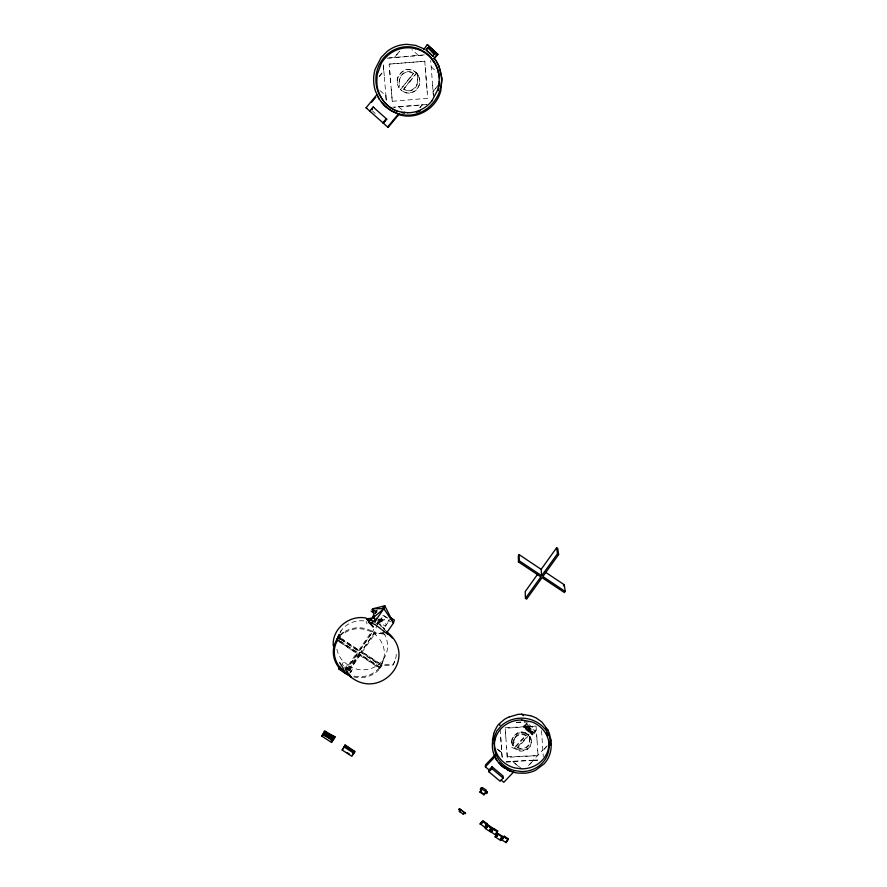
<?xml version="1.0" encoding="UTF-8"?>
<svg xmlns="http://www.w3.org/2000/svg" width="887" height="887" viewBox="0 0 887 887"><rect width="100%" height="100%" fill="white"/><g stroke="black" fill="none" stroke-linecap="round" stroke-linejoin="round"><path stroke-width="0.67" stroke-dasharray="4.43 3.33" d="M511.866 742.497L511.843 741.432L511.965 743.361A9.846 9.247 4.1 0 0 513.218 746.621A4.047 3.792 4.4 0 1 513.03 745.202L513.861 742.33L513.03 745.679M507.242 756.777L538.054 755.624L507.275 757.343L506.932 751.921M500.756 737.729L501.809 752.719L495.999 747.929M417.81 75.739L417.178 73.699L417.522 79.752M513.761 742.164C513.883 741.299 513.795 744.814 513.795 740.457A7.883 7.406 4.1 0 1 515.081 736.997M511.843 742.208L511.877 740.279A9.768 9.18 4.1 0 1 512.886 736.975L517.143 732.961A9.868 9.269 4.1 0 1 520.669 732.008M525.492 732.751L528.807 734.935L517.221 747.264L517.221 748.04L519.472 749.072L523.385 749.205A7.839 7.362 4.1 0 0 526.091 748.118L528.131 746.211A7.894 7.418 4.1 0 0 529.495 742.718L529.617 739.858A6.065 5.699 3.9 0 0 529.739 737.707L529.75 737.618A2.262 2.118 3.6 0 0 529.594 736.82L529.351 736.31L531.424 740.955L530.393 746.2M417.722 76.393C417.245 80.44 418.409 85.318 414.717 88.378C412.777 91.538 403.153 91.882 404.261 88.035M529.362 740.578L529.583 739.082A6.065 5.699 3.9 0 0 529.716 736.942L529.328 735.545L529.705 736.576M531.38 742.12C530.969 747.02 526.146 750.668 521.356 750.391A9.801 9.203 4.1 0 1 517.775 749.615L514.471 747.453L526.046 735.123C522.643 732.795 517.509 733.616 515.103 737.008M376.642 611.11L375.988 612.119L373.183 610.267M375.933 612.163L376.631 611.076M390.668 621.842L388.805 620.623L389.149 619.991M345.154 631.4A26.144 24.825 17.5 0 1 369.247 629.936L372.85 631.466L359.157 651.18L359.612 654.107L380.501 667.767L383.838 658.586M380.501 667.767L382.785 660.094M353.614 676.87A26.144 24.825 17.5 0 0 379.126 669.474L380.601 667.434L359.723 653.786L348.391 670.084M379.192 667.634L378.383 668.853A25.158 23.882 17.5 0 1 352.815 675.694M376.787 620.567L385.379 626.211L389.083 619.813M383.506 631.677L384.459 628.639L382.02 626L377.74 622.674L373.261 621.288M374.746 633.872L376.753 635.968M339.222 640.791L357.971 653.043L360.676 652.577L374.381 632.841L377.74 622.674L379.603 620.002L386.011 624.215M340.286 639.25L359.035 651.501L372.751 631.766L373.627 629.205M371.476 631.732L368.87 630.801A25.158 23.882 17.5 0 0 344.821 632.753M383.162 634.017L374.491 632.531L360.787 652.255L381.665 665.904L382.153 665.106L362.14 652.023L382.153 665.106L393.008 664.984L394.926 661.037A26.333 25.024 16.7 0 0 396.334 651.745M374.469 613.028L377.762 609.158L374.813 614.081L377.285 610.5L376.487 611.387L373.682 609.546M360.787 652.255L381.565 666.237M348.935 671.171L360.011 655.083L380.013 668.166M359.723 653.786L347.516 671.514M340.963 638.573L358.758 650.204L341.883 638.773M340.453 641.19L358.093 652.721L345.132 671.537M337.492 640.37L356.618 653.275L337.359 640.68M349.212 670.871L348.469 669.297M346.584 672.113L348.879 665.926L342.116 660.161A25.69 24.426 17.6 0 1 336.827 648.951M345.42 669.818L347.272 664.884M340.142 632.908L341.107 630.624M344.832 666.924L351.141 671.038L350.664 672.368L352.527 669.042L349.755 673.033M394.926 661.037L393.008 664.984L381.233 664.906L381.831 663.931A25.158 23.882 17.5 0 0 378.882 638.263M529.339 739.802L529.472 740.778M343.269 662.279L342.072 664.574L351.707 670.86M384.781 632.753L375.29 633.096L374.647 634.183L386.133 632.708M340.065 632.143L342.449 628.927A25.69 24.426 17.6 0 1 365.533 621.088M530.171 746.566L526.113 750.202L521.368 751.178A9.812 9.225 4.1 0 1 517.775 750.402L514.471 748.229L514.471 747.453M410.293 77.524L413.553 73.51L411.845 72.379A9.424 9.036 88.4 0 0 408.508 71.67C402.365 71.403 398.607 77.823 399.228 83.212A4.945 4.745 87.8 0 0 398.618 84.919L398.806 87.325A11.808 11.32 88.4 0 1 397.287 83.212C395.447 73.588 407.565 65.383 415.338 71.958M413.553 73.51L412.023 72.645A9.402 9.014 88.4 0 0 408.685 71.936C403.031 71.736 398.529 77.579 399.66 83.023L399.006 87.569L397.365 82.347M344.112 671.304L356.74 652.954M358.758 650.204L372.085 631.001M346.008 670.117L358.093 652.721M347.538 669.774L359.324 652.81M349.301 670.505L360.011 655.083M362.029 652.344L375.29 633.096M385.379 626.211L390.003 619.581M408.896 79.242L409.927 77.967M408.12 80.185L400.48 89.587L413.375 73.244M379.126 76.526L383.738 70.805L383.228 64.607M399.505 51.435L394.549 57.4L399.438 51.335M379.204 76.604L383.816 70.893L384.404 77.147M409.982 81.005L403.64 89.277M409.872 81.615L416.724 73.189L415.704 72.18M416.557 72.934L404.45 88.279M419.85 107.604L422.179 104.766L426.891 104.378M438.488 84.819L433.033 91.483L433.599 97.792M419.906 107.671L422.223 104.843L392.686 107.216M433.089 91.561L436.981 86.804M515.103 737.773C517.509 734.381 522.654 733.56 526.069 735.888L514.471 748.229M375.29 612.729L376.088 611.842L373.316 610.023M518.208 746.998L517.221 748.04L522 742.962M521.744 743.239L526.811 737.851M520.902 740.601L521.545 739.913M525.514 733.516L528.098 735.09L531.269 731.731M526.545 738.128L528.807 734.935M506.078 761.6L533.242 760.181L542.844 750.003M528.452 765.525L533.253 760.447L528.464 765.791M546.88 746L542.877 750.524L547.7 745.413M523.485 726.475L526.933 722.861L535.615 730.223L535.681 731.742L532.655 734.913L523.485 726.475L523.518 727.983L532.699 734.868L523.485 726.475L532.599 733.383L532.655 734.913M526.933 722.861L526.978 724.357L523.518 727.983L523.918 726.021L529.761 730.156M525.681 725.721L527.133 726.952L525.836 728.305L527.322 725.721L533.109 730.633L532.721 732.097L526.911 727.174L527.322 725.721M534.384 733.106L532.943 731.875L531.646 733.227L533.109 730.633M535.615 730.223L532.599 733.383L528.918 729.569M527.333 749.504L528.142 748.916M377.363 623.251L384.581 619.691L377.74 622.674L386.444 631.4M377.74 622.674L380.612 621.133L379.603 620.002L378.937 621.975L383.55 615.334L387.852 618.161M425.228 67.279L427.7 98.28L392.276 101.306L389.138 64.108L424.851 61.247L389.138 64.108M378.206 620.7L384.393 619.969L378.982 619.558M424.274 54.872L386.998 58.143M387.076 58.243L424.374 55.061M426.991 104.511L394.005 107.249M379.935 90.629L385.878 95.519L386.455 101.739M418.32 55.371L411.89 49.561M516.422 722.284L525.437 721.796M505.169 727.772L536.081 726.076L536.757 736.288M516.422 722.539L529.306 721.841M533.242 760.181L539.839 759.826M533.253 760.713L539.85 760.092M518.208 766.213L512.753 761.523L533.253 760.447M506.078 762.144L512.753 761.789M501.587 752.464L502.175 757.01M521.013 732.008L521.9 731.986M521.024 732.762L521.922 732.74A9.779 9.192 4.1 0 1 525.481 733.538M378.838 619.082L384.581 619.691L380.845 618.771M351.44 670.616L347.848 668.887M511.721 747.342L515.269 748.883M400.281 89.354L401.279 90.297M402.864 91.394C408.308 94.831 416.07 92.137 418.575 86.316A11.808 11.32 88.4 0 0 419.706 82.036C420.383 79.109 415.97 69.142 419.706 79.353C420.238 82.646 419.429 86.161 417.356 88.789C413.719 93.834 405.625 94.654 401.223 90.175M372.751 631.766L374.381 632.841M517.221 747.264L520.425 748.495L523.363 748.417A7.828 7.351 4.1 0 0 526.069 747.331L528.153 745.39A7.883 7.406 4.1 0 0 529.472 741.942L529.495 741.011L529.528 741.787M359.889 655.415L379.913 668.499M344.5 667.8L347.516 669.774M341.517 639.649L359.157 651.18M374.381 622.031L384.459 628.639M382.43 633.207L385.135 634.981M348.879 665.926L349.411 666.292A25.69 24.426 17.6 0 0 381.432 661.78L384.947 656.746A25.69 24.426 17.6 0 0 384.348 633.994M403.452 89.044L406.058 90.286L409.439 90.552A9.469 9.081 88.4 0 0 412.677 89.509L416.014 86.338A9.469 9.081 88.4 0 0 417.467 81.881L417.455 80.384M382.874 615.29L388.162 619.159M376.809 618.261L380.612 621.133M512.753 761.523L521.966 768.985M496.92 748.95L501.576 752.73M528.098 735.09L528.829 735.7M392.276 101.306L391.178 88.8M526.978 724.357L535.681 731.742M527.333 726.165L533.131 731.088M526.9 726.619L532.699 731.542M525.814 727.307L528.707 729.757M531.601 732.207L529.761 730.655L529.794 731.664M398.596 106.728L405.026 112.283M416.724 73.189L412.688 70.239L407.111 69.419A11.864 11.376 88.4 0 0 403.064 70.738L398.23 75.994L397.165 82.103M431.193 66.858L437.513 72.457M372.263 110.786L375.279 113.492M417.478 74.153L418.198 75.229M417.178 73.699L417.644 74.419M366.242 621.477L367.041 623.849M529.65 736.31C530.537 735.312 531.801 742.862 531.424 740.955M511.943 742.419L511.965 742.585A9.801 9.203 4.1 0 0 513.218 745.834A4.036 3.792 4.4 0 1 513.03 744.426M389.659 70.306L390.668 82.646M383.372 64.795L383.894 70.971M384.326 77.058L385.945 95.596M385.823 95.718L386.311 101.595M432.656 85.474L430.672 60.549M424.751 61.059L427.224 92.126M507.275 757.343L506.577 747.098M432.612 85.396L433.421 96.406M500.124 729.258L501.82 752.453M502.164 757.542L501.809 752.719M505.878 737.452L506.577 747.619M505.535 732.618L505.878 737.962M505.523 733.128L505.169 728.271L536.081 726.076M541.536 730.655L543.287 756.744M537.056 740.612L537.733 750.801M536.735 735.778L537.09 741.122M537.71 750.269L538.054 755.624M529.716 736.853L529.794 738.427M528.608 726.752L528.741 730.766M526.046 735.123L526.069 735.888M513.773 741.233A7.894 7.418 4.1 0 1 515.081 737.762M511.877 741.055A9.779 9.192 4.1 0 1 512.886 737.74L517.154 733.726A9.879 9.28 4.1 0 1 520.68 732.773M521.866 731.997A9.768 9.18 4.1 0 1 525.459 732.773M377.086 611.088L375.556 613.305L377.585 611.409L377.086 611.088M533.032 732.928L524.35 725.577L524.383 727.074L533.087 734.458L533.032 732.928"/><path stroke-width="1.33" d="M502.552 838.16L502.752 838.902L502.785 837.084L501.743 839.834L506.1 842.65L508.14 839.501L508.14 838.736L504.215 836.197L501.754 839.224L502.763 838.293M333.268 645.947C331.816 628.75 349.478 614.68 365.976 618.039L373.283 627.031L368.46 621.809L383.827 608.704L384.803 605.799L372.806 608.804L372.185 609.668M506.898 841.586L506.688 840.832L506.1 842.65M546.425 729.269L548.266 730.799L549.519 733.871L550.794 740.401L550.616 745.257M502.752 838.902L504.215 836.197M501.532 839.457L500.756 838.326L501.532 839.457L500.745 840.521L495.223 836.951L496.853 834.124L496.188 833.07L497.64 830.975L493.704 828.436L492.252 830.531L491.453 830.01L490.644 831.684L496.831 835.787L498.283 833.691L502.208 836.23L500.745 838.936M501.842 836.873L502.208 836.23M503.129 778.054L503.162 776.114L492.019 766.745L489.014 769.894L488.925 771.823L500.113 781.214L503.129 778.054L491.952 768.652L492.019 766.745M500.745 840.521L501.543 838.847M496.853 834.124L496.166 833.68L497.64 830.975M495.223 836.951L496.01 835.876L496.809 836.397L498.283 833.691M496.809 836.397L496.864 834.578L496.066 835.643M493.76 733.516C494.148 731.642 500.102 719.424 499.847 725.499M496.875 833.525L496.033 836.851L495.234 836.341M493.704 828.436L492.241 831.13L491.453 830.01M490.112 831.607L489.768 830.764L492.019 827.593L488.083 825.043L485.433 828.569L490.112 831.607L490.555 829.689M490.134 830.997L492.019 827.593M492.241 831.13L492.296 829.334L491.465 831.607L490.666 831.086M501.21 765.326C498.572 762.443 494.691 759.25 494.99 755.048M488.083 825.043L486.608 827.737L486.63 827.139M486.608 827.737L486.675 825.952L485.466 827.97L486.253 826.906M480.222 823.779L485.189 827.615L486.93 823.491L482.994 820.941L480.754 824.123L480.222 823.779L481.608 821.861L481.508 823.646L480.976 823.291L481.541 823.047M485.987 826.54L485.477 825.597L486.93 823.491M482.34 787.556L482.273 788.676L481.209 787.978L480.488 788.964L481.552 789.652L480.078 792.246L484.014 794.796L485.466 792.834L486.531 793.532L487.273 791.925L486.209 791.237L486.264 790.106L482.34 787.556L481.43 788.787M486.531 793.532L487.273 791.925M485.433 828.569L485.466 827.97M485.189 827.615L486.009 825.941M485.455 826.196L485.477 825.597M481.508 823.646L482.994 820.941M484.014 794.796L485.488 792.213L486.553 792.911M489.014 769.894L485.377 766.845L485.477 764.949L495.001 754.959M480.754 824.123L480.809 822.936M480.078 792.246L481.519 790.273L480.455 789.585L481.209 787.978M480.455 789.585L480.488 788.964M354.778 751.333L351.895 756.323L342.171 750.036L345.076 745.058L354.778 751.333L354.002 753.34L344.278 747.042L344.777 745.479L347.471 747.231M465.464 813.357L459.433 808.778L459.022 809.898L460.087 810.596L459.366 811.572L463.313 814.133L464.034 813.146L465.464 813.357L459.433 808.778M465.098 813.845L465.509 812.714M463.313 814.133L464.089 812.503L465.154 813.202M460.087 810.596L459.078 809.266M459.366 811.572L460.508 809.465M344.976 746.045L345.076 745.058L354.711 752.342L344.976 746.045L342.171 750.036M439.132 81.704L437.701 89.842L432.058 100.686M327.214 733.372L324.454 731.587L323.888 733.117L333.656 739.425L334.887 736.886L324.808 731.088L321.793 736.121L331.55 742.43L334.532 737.385L332.337 736.21M386.654 632.808L393.462 623.04L383.827 608.704L372.895 608.615L372.241 609.646M440.695 90.84L442.036 78.732L438.854 66.104M440.728 90.917C436.382 109.201 415.105 121.053 397.431 114.068M493.749 733.771L492.551 739.847L492.673 743.971M492.862 740.301L496.942 730.711L501.654 725.411A29.415 27.619 4.1 0 1 518.174 718.315L521.889 718.148A29.415 27.619 4.1 0 1 548.443 734.425A29.415 27.619 4.1 0 1 544.208 763.774L535.67 770.204A29.415 27.619 4.1 0 1 525.204 773.22L517.864 773.109A29.393 27.586 4.1 0 1 507.453 769.772L501.066 765.204L510.003 770.936M331.55 742.43L333.49 738.882M373.172 615.778L372.473 617.74L374.015 615.523M327.591 735.5L327.957 734.48M349.478 675.495L343.568 672.069L339.122 667.833A26.144 24.825 17.5 0 1 335.896 641.223L337.149 639.028M324.642 735.423L331.35 739.059L330.995 739.558M347.371 673.433L346.828 674.198M321.793 736.121L324.808 731.088L326.926 732.773M348.569 675.362L338.945 669.086L339.455 667.767M343.568 672.069L344.234 670.971L339.876 667.268A25.158 23.882 17.5 0 1 336.772 641.667L337.492 640.37L336.672 639.837M339.222 640.791L337.016 639.35L339.089 634.438M337.016 639.35L339.178 635.203M340.198 636.7L339.488 637.598L338.668 637.066L339.854 637.842M369.336 623.117L375.09 621.299L376.41 618.283M372.13 108.957L371.675 109.544M338.945 669.086L340.331 667.079M366.641 619.381L375.09 621.299L383.827 608.704M345.176 673.166L346.75 670.905M345.997 673.688L347.516 671.514M324.853 734.857L324.498 735.356L331.15 739.625L332.392 737.352M325.518 734.17L324.465 735.667L322.846 734.613M332.026 738.372L330.973 739.88L332.603 740.922M334.188 737.884L334.887 736.886L324.243 732.607M352.372 754.737L353.07 753.75M519.139 554.641L519.261 560.784L541.68 575.741L541.159 569.343L519.139 554.641L518.341 555.75L518.452 561.914L540.882 576.872L525.437 598.37L526.601 599.146L542.046 577.648L564.398 592.549L565.207 591.441L564.254 584.755L545.594 572.303M518.452 561.914L519.261 560.784M537.965 573.778L525.204 591.585L525.437 598.37M541.159 569.343L556.637 547.756L557.779 548.521L558.622 554.563L542.855 576.528L565.207 591.441M541.68 575.741L557.457 553.787L556.637 547.756M563.456 585.852L564.254 584.755M371.442 109.522L372.13 108.757M480.189 824.367L480.976 823.291M489.812 829.556L490.6 828.491L490.91 830.531M490.644 831.684L491.442 830.62M501.743 839.834L502.541 838.769M508.14 838.736L506.1 842.04M338.79 636.755L338.213 637.487L340.42 638.928M338.668 637.066L339.444 636.079A26.144 24.825 17.5 0 1 343.38 632.564M424.03 49.129L427.29 44.605L437.601 53.941L437.868 54.539L434.22 58.243M437.601 53.941L434.209 58.032L436.038 60.626A35.524 34.05 88.4 0 1 440.817 72.967C445.839 94.709 426.281 118.259 403.64 114.866A35.325 33.861 88.4 0 1 384.659 105.797L391.566 110.908L399.061 114.235L388.107 127.429L366.076 107.793L376.875 94.698L377.418 95.219M371.631 102.249L375.766 97.226M373.726 107.482L373.161 107.005L369.757 111.141L370.334 111.596M424.163 49.384L424.618 48.829M432.268 50.792L435.218 53.453C432.534 56.058 428.543 43.297 426.026 49.772L433.089 56.38L426.237 50.171L428.465 47.477M434.719 54.052L427.856 47.843L428.354 47.244M432.9 55.992L434.641 53.885M434.83 54.284L435.317 53.686L433.366 51.912M386.776 119.146L383.372 123.249L382.84 122.849L386.266 118.725L386.776 119.146L373.161 107.005M398.607 113.791L387.608 127.041L388.107 127.429M485.377 766.845L494.935 756.822M488.925 771.823L491.952 768.652M499.669 723.448L504.581 719.224L509.526 716.618M382.74 607.407L384.803 605.799L393.462 623.04L394.349 620.057L390.613 617.607M509.526 716.873L518.141 714.345L521.623 714.19L523.363 715.643M366.708 618.904L374.314 617.685M407.843 112.771L400.004 111.806A33.03 31.655 88.4 0 1 383.428 101.096L379.093 94.188A32.919 31.555 88.5 0 1 376.531 86.361A33.03 31.655 88.4 0 1 376.354 74.031M521.878 720L532.012 721.963A27.453 25.767 4.1 0 1 548.654 751.012A27.453 25.767 4.1 0 1 521.545 771.557L514.748 770.648M401.944 112.693L404.527 113.192M530.16 715.487L535.903 717.783L541.813 721.929L548.244 730.544L545.494 728.249M530.171 715.731L521.623 714.19M398.163 113.935L399.061 114.235M369.613 622.208L375.201 624.659L381.044 629.016M334.887 736.886L324.21 732.651L334.355 738.427M510.202 771.025L507.453 769.772L513.506 772.156L503.772 782.301L501.055 780.017M423.853 48.774L415.615 45.392L407.122 44.35A35.413 33.95 88.4 0 0 387.22 51.346L381.066 57.544L375.112 69.264A35.413 33.95 88.4 0 0 373.726 82.436A35.269 33.795 88.6 0 0 375.445 91.106L379.17 99.056L384.271 105.387L381.255 101.961M482.639 821.44L484.601 822.704M482.96 821.684L486.896 824.245M497.618 831.729L493.349 828.924L496.288 830.975M491.986 828.336L487.717 825.531L491.642 828.225M504.836 837.317L506.799 838.592M504.204 836.962L508.14 839.501M498.261 834.445L502.197 836.995M495.389 834.146L496.077 834.589M499.958 839.401L500.756 839.911M348.103 747.641L349.633 748.628M351.152 749.604L351.784 750.014M346.274 746.921L347.349 747.619M347.194 752.653L349.356 754.05M481.175 788.598L487.251 792.546M480.111 791.625L484.047 794.175M336.539 640.148L337.359 640.68M342.859 671.093L346.063 673.178M338.08 637.797L340.286 639.25M371.121 611.11L373.926 612.961M557.457 553.787L558.622 554.563M381.942 629.781L387.331 633.817M366.076 107.793L366.675 108.269M501.532 765.647L504.326 767.865L498.627 762.576M348.558 675.04C378.594 703.003 420.017 657.921 386.544 631.544M387.009 632.841L392.376 637.964M386.133 632.708L387.652 633.983M432.412 60.405L434.253 62.035M437.868 54.539L427.29 44.605M347.771 672.701L351.396 677.424L349.068 674.22M434.231 58.575L435.683 60.626M339.666 662.556L343.89 669.386M496.864 760.27L495.101 757.221A29.415 27.619 4.1 0 1 492.85 740.312M379.17 99.056L376.875 94.698M436.748 62.134L438.888 66.192M434.586 62.855L436.515 66.47A32.73 31.367 88.6 0 1 439.021 74.297A32.819 31.466 88.4 0 1 439.52 78.4M434.209 58.032L434.486 58.62M372.662 609.07L375.09 621.299M550.794 740.401L550.561 738.472M376.764 83.09L377.13 74.874L381.31 63.365A32.819 31.466 88.1 0 1 396.145 50.193A32.897 31.533 88.4 0 1 403.796 48.075A32.719 31.378 88.6 0 1 415.637 48.73M439.154 81.715A33.03 31.655 88.4 0 0 395.48 49.195A32.985 31.61 88.1 0 0 382.818 59.03L380.534 62.434A33.107 31.732 88.7 0 0 376.343 74.009M432.091 100.686A33.03 31.655 88.4 0 1 407.743 112.782M415.471 48.685A32.819 31.466 88.1 0 1 434.486 62.711M420.094 110.964A32.819 31.466 88.1 0 1 416.369 112.272M396.899 111.219A32.819 31.466 88.4 0 1 376.764 83.09M439.542 82.524A32.819 31.466 88.4 0 1 439.076 86.616M438.81 87.957A32.819 31.466 88.4 0 1 438.123 90.607M514.759 770.648A27.453 25.767 4.1 0 1 494.525 742.186A27.453 25.767 4.1 0 1 521.866 720M548.743 739.902A27.32 25.656 4.1 0 1 521.501 768.829L514.737 767.92A27.32 25.656 4.1 0 1 494.392 742.352M494.436 741.277A27.32 25.656 4.1 0 1 494.868 738.084M546.503 732.662A27.32 25.656 4.1 0 1 547.734 735.689M384.326 121.541L385.302 120.41L384.326 121.541M490.91 768.818L490.056 769.794L490.91 768.818"/></g></svg>
